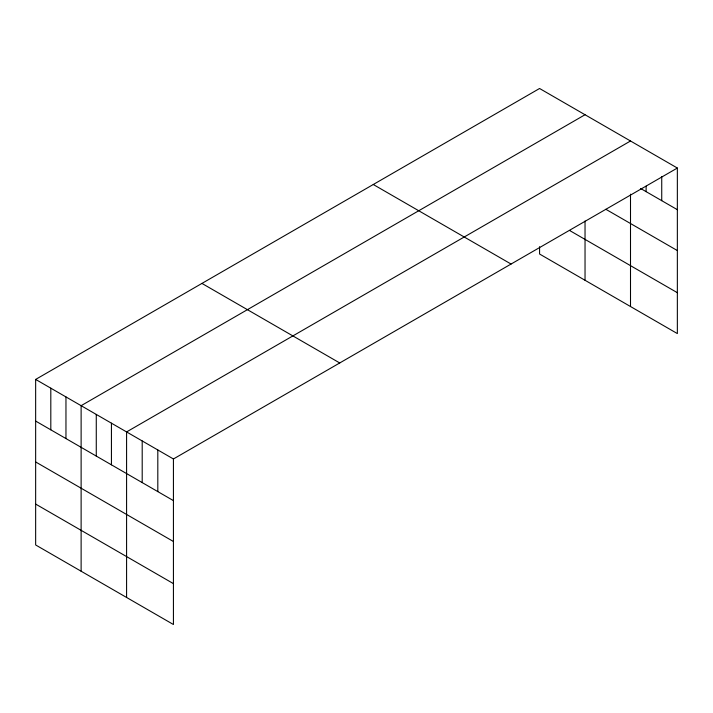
<?xml version="1.0" encoding="UTF-8"?>
<svg xmlns="http://www.w3.org/2000/svg" width="713" height="713" viewBox="0 0 713 713"><rect width="100%" height="100%" fill="white"/><g stroke="black" fill="none" stroke-linecap="round" stroke-linejoin="round"><path stroke-width="1.07" d="M677.35 168.036L173.428 458.976L173.428 624.508L35.65 544.964L35.65 379.423L539.572 88.492L677.35 168.036L677.35 333.577L539.572 254.024L539.572 246.689M630.506 194.168L630.506 306.528M585.034 114.74L81.122 405.679L81.122 571.211M630.506 140.996L126.584 431.926L126.584 597.467M640.613 188.473L677.35 209.684M605.872 209.301L677.35 250.566M569.883 230.647L677.35 292.695M373.273 184.498L511.061 264.042M201.939 283.418L339.727 362.962M35.65 379.423L173.428 458.976M35.65 421.071L173.428 500.624M35.65 461.953L173.428 541.506M35.65 504.082L173.428 583.626M661.735 176.557L661.735 200.674M646.121 186.173L646.121 191.654M585.034 221.03L585.034 280.28M157.814 449.956L157.814 491.605M142.199 440.946L142.199 482.594M111.433 423.174L111.433 464.823M96.273 414.422L96.273 456.07M65.961 396.927L65.961 438.575M50.81 388.175L50.81 429.823"/></g></svg>
